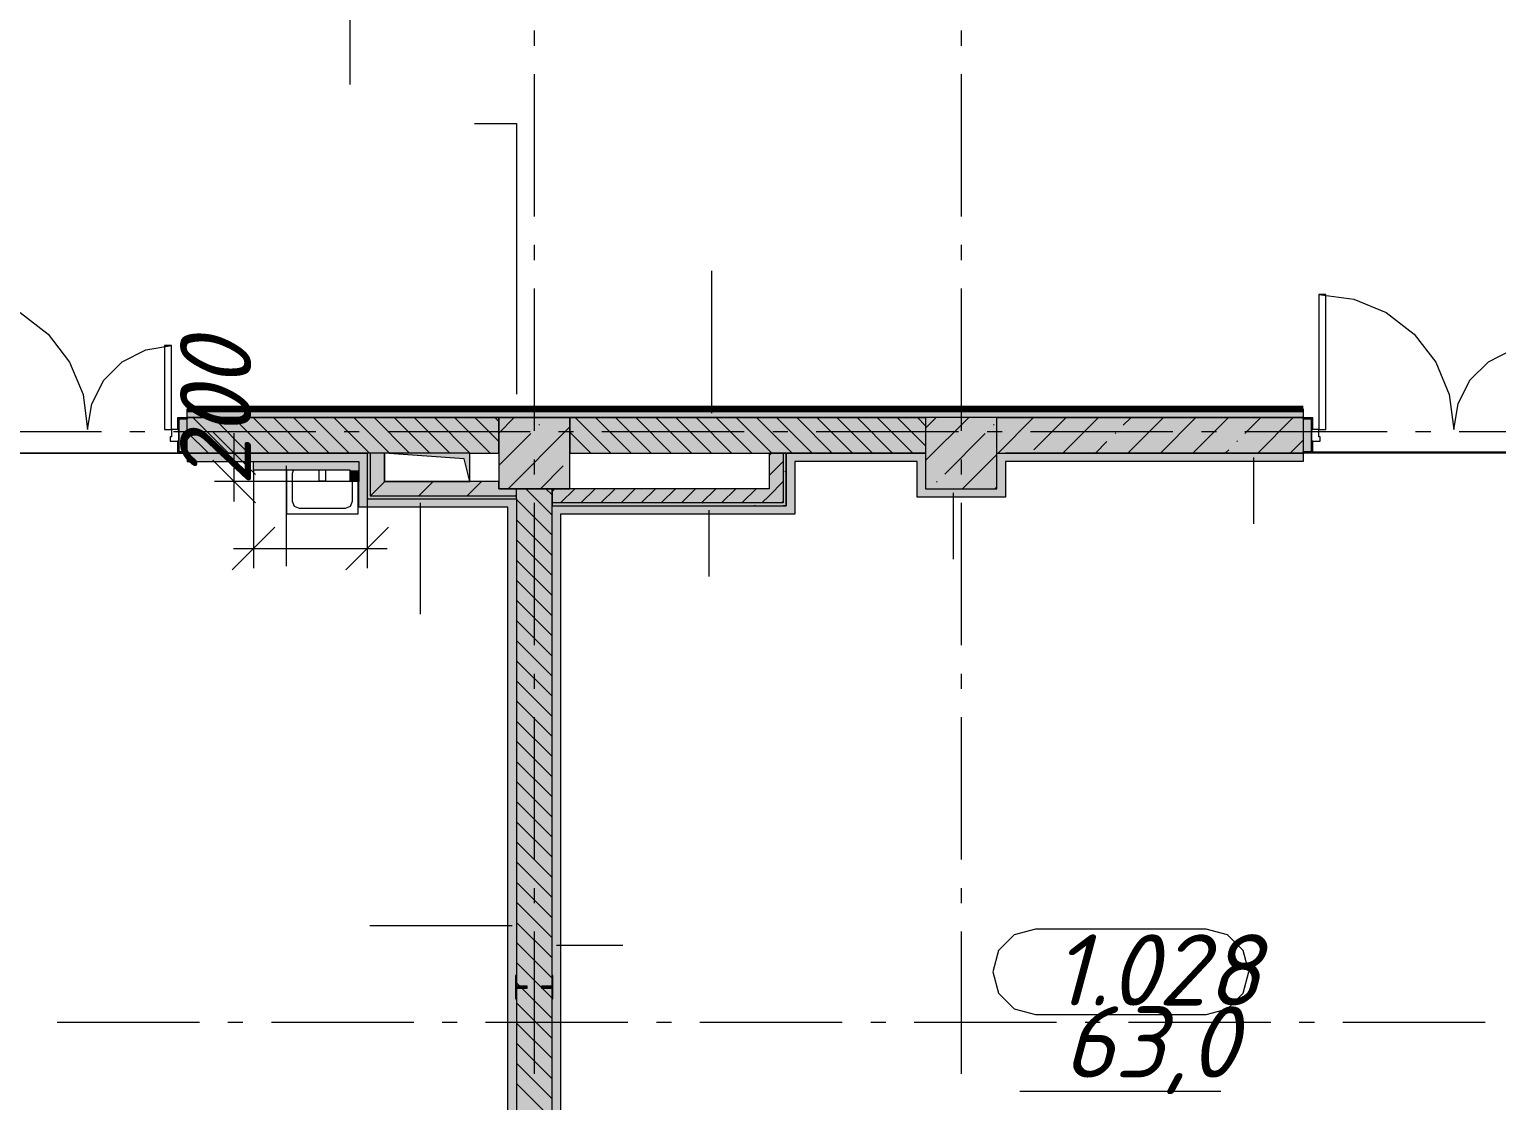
# Model space of a CAD drawing. Header units: millimetres. Extents: x -537608 to 253996, y -217170 to 186033.
# Drawn here: x -333374 to -323064, y -151699 to -144173 of the extents above; entities that cross this region are included whole.
import ezdxf

# ---------------------------------------------------------------- set-up
doc = ezdxf.new("R2010")
doc.units = ezdxf.units.MM
doc.layers.add('16) Лак 1.6м', color=160, linetype='Continuous', lineweight=90)
doc.layers.add('PDF _Геометрия', color=7, linetype='Continuous')
doc.layers.add('PDF _Текст', color=7, linetype='Continuous')
doc.layers.add('PDF _Сплошная заливка', color=7, linetype='Continuous', true_color=0xffffff)
doc.styles.add('PDF ISOCPEUR Italic', font='isocpeui.ttf')

msp = doc.modelspace()

# ---------------------------------------------------------------- hatches: boundary and pattern name
at = {"layer": 'PDF _Сплошная заливка', "transparency": 33554559}
h = msp.add_hatch(color=256, dxfattribs=at)
h.paths.add_polyline_path([(-327996.1889, -147149.6316), (-327076.1883, -147149.6316), (-327076.1883, -146899.6326), (-329576.1907, -146899.6326), (-329576.1907, -147149.6316), (-328019.4236, -147149.6316)], flags=0)
h.paths.add_polyline_path([(-330279.5955, -147149.6316), (-330076.1887, -147149.6316), (-330076.1887, -146899.6326), (-332262.6003, -146901.6327), (-332262.6003, -147149.6316), (-330319.5974, -147149.6316)], flags=0)
h.paths.add_polyline_path([(-334024.5957, -147149.6316), (-334026.6023, -146899.6326), (-335576.1957, -146899.6326), (-335576.1957, -147149.6316), (-334026.6023, -147149.6316)], flags=0)
h.paths.add_polyline_path([(-336676.192, -147149.6316), (-336076.1894, -147149.6316), (-336076.1894, -146899.6326), (-336766.1941, -146899.6326), (-336766.1941, -147149.6316)], flags=0)
h.paths.add_polyline_path([(-338576.1918, -147149.6316), (-338386.1892, -147149.6316), (-338386.1892, -146899.6326), (-338576.1918, -146899.6326), (-338576.1918, -147064.6329)], flags=0)
h.paths.add_polyline_path([(-337466.1886, -147149.6316), (-337466.1886, -146899.6326), (-337686.1948, -146899.6326), (-337686.1948, -147149.6316), (-337536.1941, -147149.6316)], flags=0)
at = {"layer": 'PDF _Сплошная заливка', "true_color": 0xff7d7d, "transparency": 33554559}
h = msp.add_hatch(color=11, dxfattribs=at)
h.paths.add_polyline_path([(-311026.1819, -146899.6326), (-311026.1819, -146839.6319), (-311636.1829, -146839.6319), (-311636.1829, -146899.6326), (-311154.0372, -146899.6326)], flags=0)
h.paths.add_polyline_path([(-312556.1835, -146899.6326), (-312336.1817, -146899.6326), (-312336.1817, -146839.6319), (-312556.1835, -146839.6319), (-312556.1835, -146848.6786)], flags=0)
h.paths.add_polyline_path([(-314476.1842, -146899.6326), (-314206.1822, -146899.6326), (-314206.1822, -146839.6319), (-314476.1842, -146839.6319), (-314476.1842, -146848.6786)], flags=0)
h.paths.add_polyline_path([(-313256.1822, -146899.6326), (-313256.1822, -146839.6319), (-313506.1833, -146839.6319), (-313506.1833, -146899.6326)], flags=0)
h.paths.add_polyline_path([(-316213.6532, -146899.6326), (-315176.183, -146899.6326), (-315176.183, -146839.6319), (-317621.1861, -146839.6319), (-317621.1861, -146899.6326), (-317026.1826, -146899.6326)], flags=0)
h.paths.add_polyline_path([(-319381.1835, -146899.6326), (-319381.1835, -146839.6319), (-322664.1855, -146839.6319), (-322664.1855, -146899.6326), (-319586.7304, -146899.6326)], flags=0)
h.paths.add_polyline_path([(-324424.1872, -146899.6326), (-324424.1872, -146839.6319), (-332264.5982, -146839.6319), (-332264.5982, -146899.6326), (-326332.885, -146899.6326)], flags=0)
h.paths.add_polyline_path([(-334024.5957, -146899.6326), (-334024.5957, -146839.6319), (-336516.193, -146839.6319), (-336516.193, -146899.6326), (-334765.5825, -146899.6326)], flags=0)
at = {"layer": 'PDF _Сплошная заливка', "transparency": 33554559}
for points in [[(-329951.1881, -147399.6327), (-329576.1907, -147399.6327), (-329576.1907, -146899.6326), (-330076.1887, -146899.6326), (-330076.1887, -147399.6327)], [(-330979.5986, -147449.6329), (-330879.5981, -147449.6329), (-330879.5981, -147149.6316), (-330979.5986, -147149.6316), (-330979.5986, -147189.6313)], [(-329951.1881, -147449.6329), (-329951.1881, -147399.6327), (-330076.1887, -147399.6327), (-330076.1887, -147349.6324), (-330879.5981, -147349.6324), (-330879.5981, -147449.6329), (-330549.2316, -147449.6329)], [(-329701.1913, -154399.6335), (-329701.1913, -147399.6327), (-329951.1881, -147399.6327), (-329951.1881, -154399.6335), (-329705.9622, -154399.6335)], [(-328176.1889, -147499.6331), (-328176.1889, -147399.6327), (-329701.1913, -147399.6327), (-329701.1913, -147499.6331), (-328862.6929, -147499.6331)], [(-329951.1881, -147469.6317), (-329951.1881, -147449.6329), (-330979.5986, -147449.6329), (-330979.5986, -147469.6317), (-330549.2316, -147469.6317)], [(-328076.1884, -147519.6319), (-328076.1884, -147499.6331), (-329701.1913, -147499.6331), (-329701.1913, -147519.6319), (-328176.1889, -147519.6319)]]:
    msp.add_hatch(color=256, dxfattribs=at).paths.add_polyline_path(points)
h = msp.add_hatch(color=256, dxfattribs=at)
h.paths.add_polyline_path([(-321076.1876, -147149.6316), (-321076.1876, -146899.6326), (-322662.1875, -146901.6327), (-322662.1875, -147149.6316), (-321273.2691, -147149.6316)], flags=0)
h.paths.add_polyline_path([(-324424.1872, -147149.6316), (-324426.1895, -146899.6326), (-326576.186, -146899.6326), (-326576.186, -147149.6316), (-324426.1895, -147149.6316)], flags=0)
at = {"layer": 'PDF _Сплошная заливка', "true_color": 0xff7d7d, "transparency": 33554559}
h = msp.add_hatch(color=11, dxfattribs=at)
h.paths.add_polyline_path([(-331059.5981, -147209.6323), (-330999.5952, -147209.6323), (-330999.5952, -147149.6316), (-332264.5982, -147149.6316), (-332264.5982, -147209.6323), (-331392.5052, -147209.6323)], flags=0)
h.paths.add_polyline_path([(-334024.5957, -147209.6323), (-334024.5957, -147149.6316), (-335456.1901, -147149.6316), (-335456.1901, -147209.6323), (-334765.5825, -147209.6323)], flags=0)
at = {"layer": 'PDF _Сплошная заливка', "true_color": 0xbce362, "transparency": 33554559}
msp.add_hatch(color=63, dxfattribs=at).paths.add_polyline_path([(-331119.5967, -147269.6329), (-331059.5981, -147269.6329), (-331059.5981, -147209.6323), (-331799.5945, -147209.6323), (-331799.5945, -147269.6329), (-331392.5052, -147269.6329)])
at = {"layer": 'PDF _Сплошная заливка', "true_color": 0xff7d7d, "transparency": 33554559}
for points in [[(-331059.5981, -147529.6324), (-330999.5952, -147529.6324), (-330999.5952, -147209.6323), (-331059.5981, -147209.6323), (-331059.5981, -147349.6324)], [(-327996.1889, -147519.6319), (-327996.1889, -147149.6316), (-328056.1874, -147149.6316), (-328056.1874, -147519.6319), (-328019.4236, -147519.6319)], [(-327136.1869, -147209.6323), (-327076.1883, -147209.6323), (-327076.1883, -147149.6316), (-327996.1889, -147149.6316), (-327996.1889, -147209.6323)], [(-326576.186, -147459.6312), (-326516.1876, -147459.6312), (-326516.1876, -147399.6327), (-327076.1883, -147399.6327), (-327076.1883, -147459.6312)], [(-330011.1909, -147529.6324), (-329951.1881, -147529.6324), (-329951.1881, -147469.6317), (-330999.5952, -147469.6317), (-330999.5952, -147529.6324), (-330549.2316, -147529.6324)], [(-329701.1913, -154339.6349), (-329641.1884, -154339.6349), (-329641.1884, -147519.6319), (-329701.1913, -147519.6319), (-329701.1913, -153981.084)], [(-327996.1889, -147579.6326), (-327996.1889, -147519.6319), (-329641.1884, -147519.6319), (-329641.1884, -147579.6326), (-328019.4236, -147579.6326)]]:
    msp.add_hatch(color=11, dxfattribs=at).paths.add_polyline_path(points)
h = msp.add_hatch(color=11, dxfattribs=at)
h.paths.add_polyline_path([(-321996.1882, -147209.6323), (-321996.1882, -147149.6316), (-322664.1855, -147149.6316), (-322664.1855, -147209.6323), (-322056.1867, -147209.6323)], flags=0)
h.paths.add_polyline_path([(-324424.1872, -147209.6323), (-324424.1872, -147149.6316), (-326516.1876, -147149.6316), (-326516.1876, -147209.6323), (-326332.885, -147209.6323)], flags=0)

# ---------------------------------------------------------------- linework, layer by layer
at = {"layer": '16) Лак 1.6м'}
msp.add_line((-332264.5982, -146839.6319), (-324424.1872, -146839.6319), dxfattribs=at)
at = {"layer": 'PDF _Геометрия', "lineweight": 9}
for p, q in [((-331119.5967, -144559.6313), (-331119.5967, -142674.6311)), ((-330246.1903, -144834.6304), (-329951.1881, -144834.6304)), ((-329951.1881, -144834.6304), (-329951.1881, -146734.6323)), ((-328578.1024, -146869.6311), (-328578.1024, -145869.6311)), ((-324314.1885, -146034.6313), (-324314.1885, -146984.6313)), ((-324264.1883, -146034.6313), (-324314.1885, -146034.6313)), ((-324314.1885, -146034.6313), (-324068.3082, -146067.001)), ((-324264.1883, -146984.6313), (-324264.1883, -146034.6313)), ((-324068.3082, -146067.001), (-323839.1864, -146161.9076)), ((-333439.5949, -146161.9076), (-333242.8492, -146312.8792)), ((-323839.1864, -146161.9076), (-323642.4364, -146312.8792)), ((-333242.8492, -146312.8792), (-333091.8754, -146509.6313)), ((-332556.9178, -146423.5088), (-332374.5971, -146394.6312)), ((-332374.5971, -146394.6312), (-332424.5973, -146394.6312)), ((-332424.5973, -146394.6312), (-332424.5973, -146984.6313)), ((-332374.5971, -146984.6313), (-332374.5971, -146394.6312)), ((-323642.4364, -146312.8792), (-323491.4627, -146509.6313)), ((-333091.8754, -146509.6313), (-332996.9646, -146738.7531)), ((-332851.9157, -146637.8376), (-332721.395, -146507.3126)), ((-332721.395, -146507.3126), (-332556.9178, -146423.5088)), ((-323491.4627, -146509.6313), (-323396.5561, -146738.7531)), ((-323251.5073, -146637.8376), (-323120.9822, -146507.3126)), ((-323120.9822, -146507.3126), (-322956.5051, -146423.5088)), ((-332935.7173, -146802.3126), (-332851.9157, -146637.8376)), ((-323335.3089, -146802.3126), (-323251.5073, -146637.8376)), ((-332996.9646, -146738.7531), (-332964.6014, -146984.6313)), ((-332964.6014, -146984.6313), (-332935.7173, -146802.3126)), ((-323396.5561, -146738.7531), (-323364.1886, -146984.6313)), ((-323364.1886, -146984.6313), (-323335.3089, -146802.3126)), ((-332262.6003, -146901.6327), (-332332.5972, -146901.6327)), ((-332332.5972, -146901.6327), (-332332.5972, -146984.6313)), ((-332324.5968, -146984.6313), (-332324.5968, -146909.6309)), ((-332324.5968, -146909.6309), (-332262.6003, -146909.6309)), ((-332264.5982, -146909.6309), (-332324.5968, -146909.6309)), ((-332324.5968, -146909.6309), (-332324.5968, -147139.6311)), ((-332264.5982, -146899.6326), (-332264.5982, -146839.6319)), ((-330076.1887, -146899.6326), (-332264.5982, -146899.6326)), ((-332264.5982, -146899.6326), (-330076.1887, -146899.6326)), ((-332264.5982, -147139.6311), (-332264.5982, -146909.6309)), ((-332262.6003, -146909.6309), (-332262.6003, -146901.6327)), ((-331975.0258, -147149.6316), (-332225.0269, -146899.6326)), ((-331833.6025, -147149.6316), (-332083.6037, -146899.6326)), ((-331692.1793, -147149.6316), (-331942.1804, -146899.6326)), ((-331550.7646, -147149.6316), (-331800.7571, -146899.6326)), ((-331409.3413, -147149.6316), (-331659.3424, -146899.6326)), ((-331267.918, -147149.6316), (-331517.9191, -146899.6326)), ((-331126.4947, -147149.6316), (-331376.4958, -146899.6326)), ((-330985.0758, -147149.6316), (-331235.0725, -146899.6326)), ((-330843.6524, -147149.6316), (-331093.6492, -146899.6326)), ((-330702.2334, -147149.6316), (-330952.2302, -146899.6326)), ((-330560.8102, -147149.6316), (-330810.8113, -146899.6326)), ((-330419.3912, -147149.6316), (-330669.388, -146899.6326)), ((-330277.9679, -147149.6316), (-330527.969, -146899.6326)), ((-330136.5446, -147149.6316), (-330386.5457, -146899.6326)), ((-330076.1887, -147068.5663), (-330245.1267, -146899.6326)), ((-330076.1887, -146927.1452), (-330103.7034, -146899.6326)), ((-330076.1887, -147008.8541), (-329966.9693, -146899.6326)), ((-329576.1907, -146899.6326), (-330076.1887, -146899.6326)), ((-330076.1887, -146899.6326), (-330076.1887, -147149.6316)), ((-330076.1887, -147149.6316), (-330076.1887, -146899.6326)), ((-330076.1887, -146899.6326), (-329576.1907, -146899.6326)), ((-329576.1907, -147149.6316), (-329576.1907, -146899.6326)), ((-329576.1907, -146899.6326), (-327076.1883, -146899.6326)), ((-327076.1883, -146899.6326), (-329576.1907, -146899.6326)), ((-329576.1907, -146899.6326), (-329576.1907, -147149.6316)), ((-329288.0178, -147149.6316), (-329538.0189, -146899.6326)), ((-329146.5945, -147149.6316), (-329396.5956, -146899.6326)), ((-329005.1754, -147149.6316), (-329255.1766, -146899.6326)), ((-328863.7522, -147149.6316), (-329113.7533, -146899.6326)), ((-328722.3332, -147149.6316), (-328972.3343, -146899.6326)), ((-328580.9099, -147149.6316), (-328830.911, -146899.6326)), ((-328439.4909, -147149.6316), (-328689.4877, -146899.6326)), ((-328298.0676, -147149.6316), (-328548.0687, -146899.6326)), ((-328156.6486, -147149.6316), (-328406.6455, -146899.6326)), ((-328015.2254, -147149.6316), (-328265.2265, -146899.6326)), ((-327873.802, -147149.6316), (-328123.8031, -146899.6326)), ((-327732.383, -147149.6316), (-327982.3842, -146899.6326)), ((-327590.9598, -147149.6316), (-327840.9609, -146899.6326)), ((-327449.5408, -147149.6316), (-327699.5376, -146899.6326)), ((-327308.1175, -147149.6316), (-327558.1186, -146899.6326)), ((-327166.6985, -147149.6316), (-327416.6953, -146899.6326)), ((-327076.1883, -147098.7185), (-327275.2763, -146899.6326)), ((-327076.1883, -146957.2974), (-327133.8531, -146899.6326)), ((-327076.1883, -147202.2325), (-326773.5862, -146899.6326)), ((-327076.1883, -146974.1334), (-327001.6875, -146899.6326)), ((-326576.186, -146899.6326), (-327076.1883, -146899.6326)), ((-327076.1883, -146899.6326), (-327076.1883, -147399.6327)), ((-326576.186, -147399.6327), (-326576.186, -146899.6326)), ((-324424.1872, -146899.6326), (-326576.186, -146899.6326)), ((-326576.186, -146899.6326), (-324424.1872, -146899.6326)), ((-326567.3891, -147149.6316), (-326317.3923, -146899.6326)), ((-326315.1446, -147125.4862), (-326089.291, -146899.6326)), ((-326111.1952, -147149.6316), (-325861.1941, -146899.6326)), ((-325687.877, -146954.4124), (-325633.0928, -146899.6326)), ((-325654.997, -147149.6316), (-325404.9959, -146899.6326)), ((-325426.8958, -147149.6316), (-325176.899, -146899.6326)), ((-325198.7989, -147149.6316), (-324948.7977, -146899.6326)), ((-324832.5037, -147011.4377), (-324720.7008, -146899.6326)), ((-324742.6006, -147149.6316), (-324492.6039, -146899.6326)), ((-324356.1883, -146901.6327), (-324426.1895, -146901.6327)), ((-324426.1895, -146901.6327), (-324426.1895, -146909.6309)), ((-324426.1895, -146909.6309), (-324364.1887, -146909.6309)), ((-324424.1872, -146839.6319), (-324424.1872, -146899.6326)), ((-324364.1887, -146909.6309), (-324424.1872, -146909.6309)), ((-324424.1872, -146909.6309), (-324424.1872, -147139.6311)), ((-324364.1887, -146909.6309), (-324364.1887, -146984.6313)), ((-324364.1887, -147139.6311), (-324364.1887, -146909.6309)), ((-324356.1883, -146984.6313), (-324356.1883, -146901.6327)), ((-332424.5973, -146984.6313), (-332374.5971, -146984.6313)), ((-332374.5971, -146984.6313), (-332374.5971, -147034.6315)), ((-332324.5968, -146984.6313), (-332374.5971, -146984.6313)), ((-332332.5972, -146984.6313), (-332324.5968, -146984.6313)), ((-332324.5968, -147064.6329), (-332324.5968, -146984.6313)), ((-332116.4492, -147149.6316), (-332264.5982, -147001.4802)), ((-331934.292, -147489.6326), (-331934.292, -147009.6314)), ((-330076.1887, -147236.9511), (-329850.6753, -147011.4377)), ((-330010.7733, -147399.6327), (-329576.1907, -146965.0501)), ((-329793.6521, -146954.4124), (-329788.907, -146949.6715)), ((-329429.441, -147149.6316), (-329576.1907, -147002.8818)), ((-326942.4166, -147296.56), (-326657.2965, -147011.4377)), ((-326600.269, -146954.4124), (-326595.5282, -146949.6715)), ((-325744.9001, -147011.4377), (-325740.1593, -147006.6947)), ((-324314.1885, -146984.6313), (-324364.1887, -146984.6313)), ((-324364.1887, -146984.6313), (-324364.1887, -147064.6329)), ((-324364.1887, -146984.6313), (-324356.1883, -146984.6313)), ((-324314.1885, -146984.6313), (-324264.1883, -146984.6313)), ((-324314.1885, -147034.6315), (-324314.1885, -146984.6313)), ((-332374.5971, -147034.6315), (-332384.5953, -147034.6315)), ((-332384.5953, -147034.6315), (-332384.5953, -147064.6329)), ((-332384.5953, -147064.6329), (-332324.5968, -147064.6329)), ((-332324.5968, -147064.6329), (-332332.5972, -147064.6329)), ((-332332.5972, -147064.6329), (-332332.5972, -147147.6315)), ((-332324.5968, -147139.6311), (-332324.5968, -147064.6329)), ((-325883.094, -147149.6316), (-325801.9233, -147068.4609)), ((-324970.7019, -147149.6316), (-324946.5543, -147125.4862)), ((-324889.5312, -147068.4609), (-324884.7904, -147063.72)), ((-324514.5037, -147149.6316), (-324424.1872, -147059.3151)), ((-324364.1887, -147064.6329), (-324304.1858, -147064.6329)), ((-324356.1883, -147064.6329), (-324364.1887, -147064.6329)), ((-324364.1887, -147064.6329), (-324364.1887, -147139.6311)), ((-324356.1883, -147147.6315), (-324356.1883, -147064.6329)), ((-324304.1858, -147034.6315), (-324314.1885, -147034.6315)), ((-324304.1858, -147064.6329), (-324304.1858, -147034.6315)), ((-332332.5972, -147147.6315), (-332262.6003, -147147.6315)), ((-332262.6003, -147139.6311), (-332324.5968, -147139.6311)), ((-332324.5968, -147139.6311), (-332264.5982, -147139.6311)), ((-330999.5952, -147149.6316), (-332264.5982, -147149.6316)), ((-332264.5982, -147149.6316), (-330999.5952, -147149.6316)), ((-332264.5982, -147149.6316), (-332264.5982, -147209.6323)), ((-332264.5982, -147209.6323), (-331059.5981, -147209.6323)), ((-332262.6003, -147147.6315), (-332262.6003, -147139.6311)), ((-332257.8638, -147149.6316), (-332262.6003, -147144.9015)), ((-332146.4269, -147149.6316), (-331934.292, -147149.6316)), ((-331934.292, -147149.6316), (-331794.2896, -147149.6316)), ((-331799.5945, -147269.6329), (-331799.5945, -147209.6323)), ((-331799.5945, -147209.6323), (-331059.5981, -147209.6323)), ((-331059.5981, -147209.6323), (-331059.5981, -147269.6329)), ((-330999.5952, -147149.6316), (-330999.5952, -147469.6317)), ((-330979.5986, -147149.6316), (-330999.5952, -147149.6316)), ((-330999.5952, -147149.6316), (-330999.5952, -147209.6323)), ((-330999.5952, -147209.6323), (-330999.5952, -147469.6317)), ((-330879.5981, -147149.6316), (-330979.5986, -147149.6316)), ((-330979.5986, -147149.6316), (-330979.5986, -147449.6329)), ((-330879.5981, -147349.6324), (-330879.5981, -147149.6316)), ((-330279.5955, -147149.6316), (-330076.1887, -147149.6316)), ((-330076.1887, -147149.6316), (-330076.1887, -147349.6324)), ((-329570.86, -147149.6316), (-329576.1907, -147144.303)), ((-329576.1907, -147399.6327), (-329576.1907, -147149.6316)), ((-329576.1907, -147149.6316), (-327996.1889, -147149.6316)), ((-328176.1889, -147166.2502), (-328159.568, -147149.6316)), ((-328076.1884, -147149.6316), (-328176.1889, -147149.6316)), ((-328176.1889, -147149.6316), (-328176.1889, -147399.6327)), ((-328176.1889, -147307.6735), (-328076.1884, -147207.6731)), ((-328056.1874, -147149.6316), (-328076.1884, -147149.6316)), ((-328076.1884, -147149.6316), (-328076.1884, -147499.6331)), ((-328056.1874, -147519.6319), (-328056.1874, -147149.6316)), ((-327996.1889, -147149.6316), (-328056.1874, -147149.6316)), ((-328056.1874, -147149.6316), (-328056.1874, -147519.6319)), ((-327996.1889, -147149.6316), (-327076.1883, -147149.6316)), ((-327076.1883, -147149.6316), (-327996.1889, -147149.6316)), ((-327136.1869, -147209.6323), (-327996.1889, -147209.6323)), ((-327996.1889, -147209.6323), (-327996.1889, -147519.6319)), ((-327136.1869, -147459.6312), (-327136.1869, -147209.6323)), ((-326817.3902, -147399.6327), (-326576.186, -147158.4285)), ((-326576.186, -147149.6316), (-326516.1876, -147149.6316)), ((-326516.1876, -147149.6316), (-324424.1872, -147149.6316)), ((-324424.1872, -147149.6316), (-326516.1876, -147149.6316)), ((-324424.1872, -147209.6323), (-326516.1876, -147209.6323)), ((-326516.1876, -147209.6323), (-326516.1876, -147399.6327)), ((-324773.1252, -147179.633), (-324773.1252, -147645.7821)), ((-324426.1895, -147139.6311), (-324426.1895, -147147.6315)), ((-324364.1887, -147139.6311), (-324426.1895, -147139.6311)), ((-324426.1895, -147147.6315), (-324356.1883, -147147.6315)), ((-324424.1872, -147139.6311), (-324364.1887, -147139.6311)), ((-324424.1872, -147149.6316), (-324424.1872, -147209.6323)), ((-331119.5967, -147269.6329), (-331799.5945, -147269.6329)), ((-331799.5945, -147269.6329), (-331799.5945, -147818.8797)), ((-331570.3737, -147239.6315), (-331570.3737, -147944.1429)), ((-331119.5967, -147349.6324), (-331119.5967, -147269.6329)), ((-331059.5981, -147349.6324), (-331059.5981, -147269.6329)), ((-331059.5981, -147269.6329), (-331059.5981, -147349.6324)), ((-329782.672, -147399.6327), (-329622.5783, -147239.5368)), ((-331934.292, -147349.6324), (-332074.2943, -147349.6324)), ((-331119.5967, -147349.6324), (-331934.292, -147349.6324)), ((-331059.5981, -147349.6324), (-331119.5967, -147349.6324)), ((-331059.5981, -147529.6324), (-331059.5981, -147349.6324)), ((-330976.873, -147449.6329), (-330879.5981, -147352.3581)), ((-330879.5981, -147352.3581), (-330876.8725, -147349.6324)), ((-330076.1887, -147349.6324), (-330879.5981, -147349.6324)), ((-330637.4596, -147449.6329), (-330537.4592, -147349.6324)), ((-330298.0463, -147449.6329), (-330198.0502, -147349.6324)), ((-330076.1887, -147349.6324), (-330076.1887, -147399.6327)), ((-330076.1887, -147399.6327), (-330076.1887, -147349.6324)), ((-330076.1887, -147399.6327), (-329951.1881, -147399.6327)), ((-329951.1881, -147399.6327), (-330076.1887, -147399.6327)), ((-329958.6373, -147449.6329), (-329951.1881, -147442.1858)), ((-329701.1913, -147399.6327), (-329951.1881, -147399.6327)), ((-329951.1881, -147399.6327), (-329576.1907, -147399.6327)), ((-329951.1881, -147449.6329), (-329951.1881, -147399.6327)), ((-329701.1913, -147584.9891), (-329886.5478, -147399.6327)), ((-329701.1913, -147443.568), (-329745.1245, -147399.6327)), ((-329701.1913, -147418.4581), (-329682.3615, -147399.6327)), ((-329701.1913, -147519.6319), (-329701.1913, -147399.6327)), ((-328176.1889, -147399.6327), (-329701.1913, -147399.6327)), ((-329701.1913, -147399.6327), (-329701.1913, -147499.6331)), ((-329640.943, -147499.6331), (-329540.9426, -147399.6327)), ((-329499.5197, -147499.6331), (-329399.5193, -147399.6327)), ((-329358.0964, -147499.6331), (-329258.1003, -147399.6327)), ((-329216.6774, -147499.6331), (-329116.677, -147399.6327)), ((-329075.2542, -147499.6331), (-328975.2537, -147399.6327)), ((-328933.8352, -147499.6331), (-328833.8347, -147399.6327)), ((-328792.4119, -147499.6331), (-328692.4114, -147399.6327)), ((-328650.9929, -147499.6331), (-328550.9924, -147399.6327)), ((-328509.5696, -147499.6331), (-328409.5691, -147399.6327)), ((-328368.1463, -147499.6331), (-328268.1502, -147399.6327)), ((-328176.1889, -147449.0947), (-328076.1884, -147349.0942)), ((-327076.1883, -147399.6327), (-326576.186, -147399.6327)), ((-326999.4441, -147353.5853), (-326994.699, -147348.8445)), ((-326882.7884, -147429.632), (-326882.7884, -147895.7832)), ((-326589.2933, -147399.6327), (-326576.186, -147386.5276)), ((-326516.1876, -147399.6327), (-326516.1876, -147459.6312)), ((-330999.5952, -147529.6324), (-331059.5981, -147529.6324)), ((-330999.5952, -147469.6317), (-330979.5986, -147469.6317)), ((-330999.5952, -147469.6317), (-329951.1881, -147469.6317)), ((-330999.5952, -147469.6317), (-330999.5952, -147818.8797)), ((-330011.1909, -147529.6324), (-330999.5952, -147529.6324)), ((-330979.5986, -147449.6329), (-330879.5981, -147449.6329)), ((-330979.5986, -147469.6317), (-330879.5981, -147469.6317)), ((-330879.5981, -147449.6329), (-329951.1881, -147449.6329)), ((-330879.5981, -147469.6317), (-329951.1881, -147469.6317)), ((-330629.2181, -147499.6331), (-330629.2181, -148281.7391)), ((-330011.1909, -154339.6349), (-330011.1909, -147529.6324)), ((-329951.1881, -147469.6317), (-329951.1881, -147449.6329)), ((-329951.1881, -147469.6317), (-329951.1881, -154399.6335)), ((-329951.1881, -147469.6317), (-329951.1881, -147529.6324)), ((-329701.1913, -147726.4103), (-329951.1881, -147476.4092)), ((-329951.1881, -147529.6324), (-329951.1881, -154399.6335)), ((-329701.1913, -147499.6331), (-329701.1913, -147519.6319)), ((-328176.1889, -147499.6331), (-329701.1913, -147499.6331)), ((-329701.1913, -154339.6349), (-329701.1913, -147519.6319)), ((-329701.1913, -154339.6349), (-329701.1913, -147519.6319)), ((-329701.1913, -147519.6319), (-329641.1884, -147519.6319)), ((-329701.1913, -147519.6319), (-329641.1884, -147519.6319)), ((-329641.1884, -147519.6319), (-328176.1889, -147519.6319)), ((-329641.1884, -147519.6319), (-328176.1889, -147519.6319)), ((-328226.7273, -147499.6331), (-328176.1889, -147449.0947)), ((-328076.1884, -147499.6331), (-328176.1889, -147499.6331)), ((-328176.1889, -147519.6319), (-328076.1884, -147519.6319)), ((-328085.304, -147499.6331), (-328076.1884, -147490.5153)), ((-328076.1884, -147519.6319), (-328056.1874, -147519.6319)), ((-328056.1874, -147519.6319), (-328076.1884, -147519.6319)), ((-327996.1889, -147519.6319), (-327996.1889, -147579.6326)), ((-327076.1883, -147459.6312), (-327136.1869, -147459.6312)), ((-326516.1876, -147459.6312), (-327076.1883, -147459.6312)), ((-329701.1913, -147867.8314), (-329951.1881, -147617.8325)), ((-327996.1889, -147579.6326), (-329641.1884, -147579.6326)), ((-329641.1884, -147579.6326), (-329641.1884, -154339.6349)), ((-328599.6148, -147549.6312), (-328599.6148, -148015.7824)), ((-331939.5968, -147818.8797), (-330859.5972, -147818.8797)), ((-331799.5945, -147818.8797), (-331799.5945, -147958.8777)), ((-330999.5952, -147818.8797), (-330999.5952, -147958.8777)), ((-329701.1913, -148009.2526), (-329951.1881, -147759.2536)), ((-329701.1913, -148150.6737), (-329951.1881, -147900.6747)), ((-329701.1913, -148292.097), (-329951.1881, -148042.0959)), ((-329701.1913, -148433.5181), (-329951.1881, -148183.517)), ((-329701.1913, -148574.9393), (-329951.1881, -148324.9381)), ((-329701.1913, -148716.3604), (-329951.1881, -148466.3593)), ((-329701.1913, -148857.7815), (-329951.1881, -148607.7805)), ((-329701.1913, -148999.2027), (-329951.1881, -148749.2037)), ((-329701.1913, -149140.6238), (-329951.1881, -148890.6249)), ((-329701.1913, -149282.0449), (-329951.1881, -149032.046)), ((-329701.1913, -149423.4661), (-329951.1881, -149173.4672)), ((-329701.1913, -149564.8873), (-329951.1881, -149314.8883)), ((-329701.1913, -149706.3105), (-329951.1881, -149456.3094)), ((-329701.1913, -149847.7317), (-329951.1881, -149597.7305)), ((-329701.1913, -149989.1528), (-329951.1881, -149739.1517)), ((-329701.1913, -150130.574), (-329951.1881, -149880.5729)), ((-329701.1913, -150271.9951), (-329951.1881, -150021.994)), ((-329701.1913, -150413.4162), (-329951.1881, -150163.4173)), ((-329701.1913, -150554.8373), (-329951.1881, -150304.8384)), ((-329981.1917, -150470.9432), (-330981.1918, -150470.9432)), ((-329701.1913, -150696.2585), (-329951.1881, -150446.2596)), ((-329701.1913, -150837.6818), (-329951.1881, -150587.6807)), ((-329671.1877, -150607.3565), (-329205.0386, -150607.3565)), ((-329701.1913, -150979.1029), (-329951.1881, -150729.1018)), ((-329701.1913, -151120.524), (-329951.1881, -150870.5229)), ((-329701.1913, -151261.9452), (-329951.1881, -151011.9441)), ((-329701.1913, -151403.3664), (-329951.1881, -151153.3674)), ((-329701.1913, -151544.7875), (-329951.1881, -151294.7885)), ((-329701.1913, -151686.2086), (-329951.1881, -151436.2096)), ((-329701.1913, -151827.6298), (-329951.1881, -151577.6308))]:
    msp.add_line(p, q, dxfattribs=at)
at = {"layer": 'PDF _Геометрия', "color": 253, "lineweight": 9, "true_color": 0xaaaaaa}
for p, q in [((-329826.1876, -144181.6305), (-329826.1876, -144287.4634)), ((-326826.1872, -144181.6305), (-326826.1872, -144287.4634)), ((-329826.1876, -144487.4643), (-329826.1876, -145487.4643)), ((-326826.1872, -144487.4643), (-326826.1872, -145487.4643)), ((-329826.1876, -145687.4631), (-329826.1876, -145793.298)), ((-326826.1872, -145687.4631), (-326826.1872, -145793.298)), ((-329826.1876, -145993.2967), (-329826.1876, -146993.2969)), ((-326826.1872, -145993.2967), (-326826.1872, -146993.2969)), ((-332867.9509, -146999.633), (-333867.9553, -146999.633)), ((-332562.1194, -146999.633), (-332667.9501, -146999.633)), ((-331362.1227, -146999.633), (-332362.1185, -146999.633)), ((-331056.2869, -146999.633), (-331162.1218, -146999.633)), ((-329856.2858, -146999.633), (-330856.286, -146999.633)), ((-329550.4543, -146999.633), (-329656.2849, -146999.633)), ((-328350.4533, -146999.633), (-329350.4534, -146999.633)), ((-328044.6175, -146999.633), (-328150.4524, -146999.633)), ((-326844.6165, -146999.633), (-327844.6209, -146999.633)), ((-326538.7849, -146999.633), (-326644.6199, -146999.633)), ((-325338.784, -146999.633), (-326338.7841, -146999.633)), ((-325032.9525, -146999.633), (-325138.7831, -146999.633)), ((-323832.9514, -146999.633), (-324832.9516, -146999.633)), ((-323527.1156, -146999.633), (-323632.9505, -146999.633)), ((-322327.1146, -146999.633), (-323327.119, -146999.633)), ((-330279.5955, -147149.6316), (-330879.5981, -147149.6316)), ((-330879.5981, -147149.6316), (-330879.5981, -147349.6324)), ((-330319.5974, -147189.6313), (-330879.5981, -147149.6316)), ((-330279.5955, -147349.6324), (-330319.5974, -147189.6313)), ((-330279.5955, -147349.6324), (-330279.5955, -147149.6316)), ((-329826.1876, -147193.2978), (-329826.1876, -147299.1306)), ((-326826.1872, -147193.2978), (-326826.1872, -147299.1306)), ((-324774.1888, -147149.6316), (-324767.1874, -147149.6316)), ((-331566.1883, -147579.6326), (-331566.1883, -147269.6329)), ((-331526.1865, -147289.6317), (-331517.9019, -147269.6329)), ((-331526.1865, -147489.6326), (-331526.1865, -147289.6317)), ((-331341.1874, -147269.6329), (-331341.1874, -147344.644)), ((-331291.1871, -147344.644), (-331291.1871, -147269.6329)), ((-331341.1874, -147344.644), (-331291.1871, -147344.644)), ((-331106.188, -147349.6324), (-331106.188, -147489.6326)), ((-331066.1862, -147349.6324), (-331066.1862, -147579.6326)), ((-330879.5981, -147349.6324), (-330279.5955, -147349.6324)), ((-331511.5464, -147524.9885), (-331526.1865, -147489.6326)), ((-331476.1862, -147539.6328), (-331511.5464, -147524.9885)), ((-331156.1883, -147539.6328), (-331476.1862, -147539.6328)), ((-331120.8367, -147524.9885), (-331156.1883, -147539.6328)), ((-331106.188, -147489.6326), (-331120.8367, -147524.9885)), ((-329826.1876, -147499.1315), (-329826.1876, -148499.1316)), ((-326826.1872, -147499.1315), (-326826.1872, -148499.1316)), ((-331066.1862, -147579.6326), (-331566.1883, -147579.6326)), ((-329826.1876, -148699.1325), (-329826.1876, -148804.9653)), ((-326826.1872, -148699.1325), (-326826.1872, -148804.9653)), ((-329826.1876, -149004.9662), (-329826.1876, -150004.9641)), ((-326826.1872, -149004.9662), (-326826.1872, -150004.9641)), ((-329826.1876, -150204.965), (-329826.1876, -150310.7978)), ((-326826.1872, -150204.965), (-326826.1872, -150310.7978)), ((-329826.1876, -150510.7987), (-329826.1876, -151510.7988)), ((-326826.1872, -150510.7987), (-326826.1872, -151510.7988)), ((-326454.7508, -150533.8525), (-326564.5602, -150643.6597)), ((-326304.7501, -150493.659), (-326454.7508, -150533.8525)), ((-325104.7492, -150493.659), (-326304.7501, -150493.659)), ((-324954.7528, -150533.8525), (-325104.7492, -150493.659)), ((-324844.9435, -150643.6597), (-324954.7528, -150533.8525)), ((-326564.5602, -150643.6597), (-326604.7515, -150793.6603)), ((-324804.7521, -150793.6603), (-324844.9435, -150643.6597)), ((-326604.7515, -150793.6603), (-326564.5602, -150943.661)), ((-324844.9435, -150943.661), (-324804.7521, -150793.6603)), ((-326564.5602, -150943.661), (-326454.7508, -151053.4681)), ((-324954.7528, -151053.4681), (-324844.9435, -150943.661)), ((-332179.5307, -151149.632), (-333179.5265, -151149.632)), ((-331873.6906, -151149.632), (-331979.5298, -151149.632)), ((-330673.6939, -151149.632), (-331673.6897, -151149.632)), ((-330367.858, -151149.632), (-330473.693, -151149.632)), ((-329167.8614, -151149.632), (-330167.8614, -151149.632)), ((-328862.0255, -151149.632), (-328967.8605, -151149.632)), ((-327662.0245, -151149.632), (-328662.0246, -151149.632)), ((-327356.193, -151149.632), (-327462.0236, -151149.632)), ((-326156.1919, -151149.632), (-327156.1921, -151149.632)), ((-326454.7508, -151053.4681), (-326304.7501, -151093.6595)), ((-326304.7501, -151093.6595), (-325104.7492, -151093.6595)), ((-325850.3604, -151149.632), (-325956.1911, -151149.632)), ((-324650.3595, -151149.632), (-325650.3595, -151149.632)), ((-325104.7492, -151093.6595), (-324954.7528, -151053.4681)), ((-324344.5236, -151149.632), (-324450.3586, -151149.632)), ((-323144.5226, -151149.632), (-324144.5227, -151149.632)), ((-326413.7887, -151631.6958), (-325000.8777, -151631.6958))]:
    msp.add_line(p, q, dxfattribs=at)
at = {"layer": 'PDF _Геометрия', "lineweight": 20}
for p, q in [((-332084.2926, -146999.633), (-331934.292, -147149.6316)), ((-332084.2926, -147199.6318), (-331934.292, -147349.6324)), ((-331934.292, -147149.6316), (-331784.2913, -147299.6322)), ((-331934.292, -147349.6324), (-331784.2913, -147499.6331)), ((-331649.5938, -147668.879), (-331799.5945, -147818.8797)), ((-330849.5989, -147668.879), (-330999.5952, -147818.8797)), ((-331799.5945, -147818.8797), (-331949.5952, -147968.8782)), ((-330999.5952, -147818.8797), (-331149.6002, -147968.8782))]:
    msp.add_line(p, q, dxfattribs=at)
at = {"layer": 'PDF _Геометрия', "color": 9, "lineweight": 9, "true_color": 0xc0c0c0}
for p, q in [((-334024.5957, -147149.6316), (-332264.5982, -147149.6316)), ((-332264.5982, -147149.6316), (-334024.5957, -147149.6316)), ((-322664.1855, -147149.6316), (-324424.1872, -147149.6316)), ((-324356.1883, -147139.6311), (-322732.1887, -147139.6311))]:
    msp.add_line(p, q, dxfattribs=at)
at = {"layer": 'PDF _Геометрия', "color": 8, "lineweight": 9, "true_color": 0x787878}
for p, q in [((-328059.2231, -147280.8111), (-328062.5774, -147275.0024)), ((-328076.1884, -147393.4731), (-328075.8827, -147393.4731)), ((-330967.3999, -147449.6329), (-330970.5992, -147455.1789)), ((-329457.0678, -147501.2694), (-329458.0151, -147499.6331)), ((-328649.9121, -147499.6331), (-328652.0349, -147503.3082)), ((-328273.2914, -147519.6319), (-328275.7415, -147515.3927))]:
    msp.add_line(p, q, dxfattribs=at)
at = {"layer": 'PDF _Геометрия', "color": 253, "lineweight": 20, "true_color": 0xaaaaaa}
for p, q in [((-329951.1881, -150820.3785), (-329957.1905, -150820.3785)), ((-329957.1905, -150820.3785), (-329957.1905, -150901.377)), ((-329951.1881, -150895.3789), (-329951.1881, -150820.3785)), ((-329695.1889, -150820.3785), (-329701.1913, -150820.3785)), ((-329701.1913, -150820.3785), (-329701.1913, -150895.3789)), ((-329695.1889, -150901.377), (-329695.1889, -150820.3785)), ((-329876.1878, -150901.377), (-329957.1905, -150901.377)), ((-329957.1905, -150901.377), (-329957.1905, -150982.3776)), ((-329957.1905, -150901.377), (-329876.1878, -150901.377)), ((-329876.1878, -150895.3789), (-329951.1881, -150895.3789)), ((-329951.1881, -150982.3776), (-329951.1881, -150907.3772)), ((-329951.1881, -150907.3772), (-329876.1878, -150907.3772)), ((-329876.1878, -150901.377), (-329876.1878, -150895.3789)), ((-329876.1878, -150907.3772), (-329876.1878, -150901.377)), ((-329701.1913, -150895.3789), (-329776.1873, -150895.3789)), ((-329776.1873, -150895.3789), (-329776.1873, -150901.377)), ((-329695.1889, -150901.377), (-329776.1873, -150901.377)), ((-329776.1873, -150901.377), (-329776.1873, -150907.3772)), ((-329776.1873, -150901.377), (-329695.1889, -150901.377)), ((-329776.1873, -150907.3772), (-329701.1913, -150907.3772)), ((-329701.1913, -150907.3772), (-329701.1913, -150982.3776)), ((-329695.1889, -150982.3776), (-329695.1889, -150901.377)), ((-329957.1905, -150982.3776), (-329951.1881, -150982.3776)), ((-329701.1913, -150982.3776), (-329695.1889, -150982.3776))]:
    msp.add_line(p, q, dxfattribs=at)
at = {"layer": 'PDF _Сплошная заливка', "color": 7, "lineweight": 35, "true_color": 0xf4f4f4, "transparency": 33554559}
for points in [[(-332264.5982, -147139.6311), (-332264.5982, -146909.6309), (-332324.5968, -147139.6311), (-332324.5968, -146909.6309)], [(-324364.1887, -147139.6311), (-324364.1887, -146909.6309), (-324424.1872, -147139.6311), (-324424.1872, -146909.6309)]]:
    msp.add_solid(points, dxfattribs=at)
at = {"layer": 'PDF _Сплошная заливка', "lineweight": 35, "transparency": 33554559}
for points in [[(-327076.1883, -147399.6327), (-326576.186, -147399.6327), (-327076.1883, -146899.6326), (-326576.186, -146899.6326)], [(-330979.5986, -147469.6317), (-330979.5986, -147149.6316), (-330999.5952, -147469.6317), (-330999.5952, -147149.6316)], [(-328076.1884, -147499.6331), (-328076.1884, -147149.6316), (-328176.1889, -147499.6331), (-328176.1889, -147149.6316)], [(-328056.1874, -147519.6319), (-328056.1874, -147149.6316), (-328076.1884, -147519.6319), (-328076.1884, -147149.6316)]]:
    msp.add_solid(points, dxfattribs=at)
at = {"layer": 'PDF _Сплошная заливка', "color": 254, "lineweight": 35, "true_color": 0xe2e2e2, "transparency": 33554559}
msp.add_solid([(-330279.5955, -147349.6324), (-330279.5955, -147149.6316), (-330319.5974, -147189.6313), (-330879.5981, -147149.6316)], dxfattribs=at)
at = {"layer": 'PDF _Сплошная заливка', "color": 11, "lineweight": 35, "true_color": 0xff7d7d, "transparency": 33554559}
for points in [[(-327076.1883, -147459.6312), (-327076.1883, -147209.6323), (-327136.1869, -147459.6312), (-327136.1869, -147209.6323)], [(-326576.186, -147399.6327), (-326516.1876, -147399.6327), (-326576.186, -147149.6316), (-326516.1876, -147149.6316)], [(-329951.1881, -154399.6335), (-329951.1881, -147529.6324), (-330011.1909, -154399.6335), (-330011.1909, -147529.6324)]]:
    msp.add_solid(points, dxfattribs=at)
at = {"layer": 'PDF _Сплошная заливка', "color": 63, "lineweight": 35, "true_color": 0xbce362, "transparency": 33554559}
msp.add_solid([(-331059.5981, -147349.6324), (-331059.5981, -147269.6329), (-331119.5967, -147349.6324), (-331119.5967, -147269.6329)], dxfattribs=at)

# ---------------------------------------------------------------- texts
at = {"layer": 'PDF _Текст', "insert": (-332065.8116, -147382.366), "char_height": 500, "attachment_point": 4, "rotation": 90, "style": 'PDF ISOCPEUR Italic'}
msp.add_mtext('200', dxfattribs=at)
at = {"layer": 'PDF _Текст', "char_height": 500, "attachment_point": 4, "style": 'PDF ISOCPEUR Italic'}
for s, insert in [('1.028', (-326186.0836, -150780.3691)), ('63,0', (-326113.0812, -151344.3205))]:
    msp.add_mtext(s, dxfattribs=dict(at, insert=insert))

doc.saveas('drawing.dxf')
